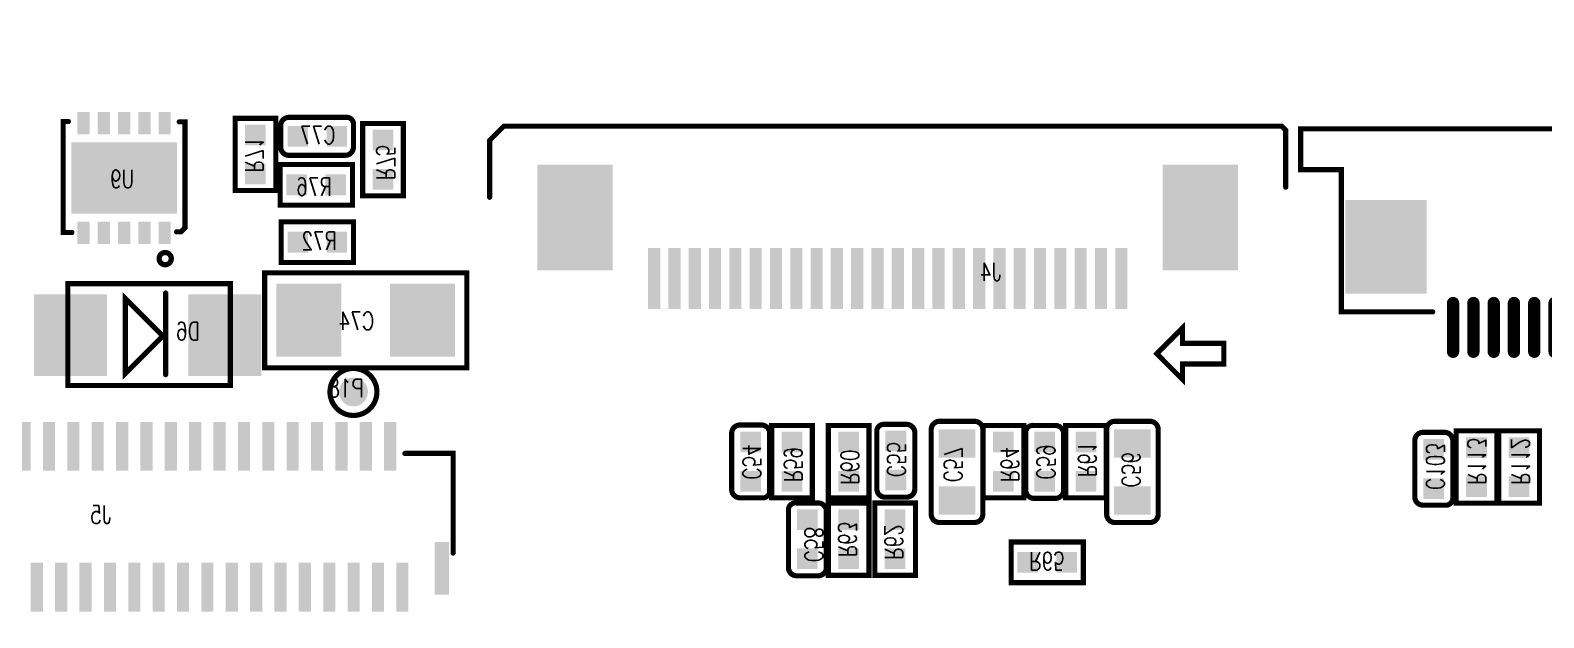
# Model space of a CAD drawing. Extents: x -2201 to 2204, y -2226 to 2180.
# Drawn here: x -633 to 834, y 219 to 788 of the extents above; entities that cross this region are included whole.
import ezdxf

# ---------------------------------------------------------------- set-up
doc = ezdxf.new("R2010")
doc.units = 0
for name, color, linetype in [('DRIL_NPLTE_THRU_01', 3, 'CONTINUOUS'), ('DRIL_NPLTE_THRU_02', 4, 'CONTINUOUS'), ('DRIL_NPLTE_THRU_03', 6, 'CONTINUOUS'), ('DRIL_NPLTE_THRU_04', 1, 'CONTINUOUS'), ('DRIL_PLTE_THRU_01', 3, 'CONTINUOUS'), ('DRIL_PLTE_THRU_02', 4, 'CONTINUOUS'), ('DRIL_PLTE_THRU_03', 6, 'CONTINUOUS'), ('DRIL_PLTE_THRU_04', 1, 'CONTINUOUS'), ('PADS_BOT', 16, 'CONTINUOUS'), ('PADS_INNER', 96, 'CONTINUOUS'), ('PADS_TOP', 96, 'CONTINUOUS'), ('PART_BOT_2DLINE_00', 2, 'CONTINUOUS'), ('PART_BOT_2DLINE_01', 96, 'CONTINUOUS'), ('PART_BOT_2DLINE_126', 255, 'CONTINUOUS'), ('PART_NAME_04', 2, 'CONTINUOUS'), ('PART_NAME_129', 146, 'CONTINUOUS')]:
    doc.layers.add(name, color=color, linetype=linetype)
doc.styles.add('W3', font='simplex', dxfattribs={"width": 0.75})
doc.styles.add('W5', font='simplex', dxfattribs={"width": 0.75})

# ---------------------------------------------------------------- blocks, each defined once
blk = doc.blocks.new('SMOOTH_5')
at = {"const_width": 2.5}
blk.add_lwpolyline([(-1.25, 0, 1), (1.25, 0, 1)], format="xyb", close=True, dxfattribs=at)
blk = doc.blocks.new('PART_BODY_BOT_22')
at = {"layer": 'PART_BOT_2DLINE_126', "const_width": 5}
for points in [[(-14.1, 18.4), (-27.5, 18.4, 0.414214), (-35.5, 10.4), (-35.5, -10.4, 0.414214), (-27.5, -18.4), (-14.1, -18.4)], [(-15.7, -18.4), (29.4, -18.4, 0.414214), (35, -10.4), (35, 10.4, 0.414214), (27, 18.4), (-18.7, 18.4)]]:
    blk.add_lwpolyline(points, format="xyb", dxfattribs=at)
at = {"layer": 'PART_BOT_2DLINE_126'}
for p in [(-27.5, 18.4), (-14.1, 18.4), (35, 10.4), (35, -10.4), (-15.7, -18.4), (29.4, -18.4)]:
    blk.add_blockref('SMOOTH_5', p, dxfattribs=at)
blk = doc.blocks.new('DRIL_HOLE_0')
blk.add_lwpolyline([(0, 0, 1), (0, 0, 1)], format="xyb", close=True)
blk = doc.blocks.new('PAD_8')
blk.add_lwpolyline([(0, 0, 1), (0, 0, 1)], format="xyb", close=True)
blk = doc.blocks.new('PAD_11')
at = {"const_width": 20.1}
blk.add_lwpolyline([(-10, 0), (10, 0)], dxfattribs=at)
blk = doc.blocks.new('STK_BOT_6')
at = {"layer": 'DRIL_PLTE_THRU_01'}
blk.add_blockref('DRIL_HOLE_0', (0, 0), dxfattribs=at)
at = {"layer": 'DRIL_PLTE_THRU_02'}
blk.add_blockref('DRIL_HOLE_0', (0, 0), dxfattribs=at)
at = {"layer": 'DRIL_PLTE_THRU_03'}
blk.add_blockref('DRIL_HOLE_0', (0, 0), dxfattribs=at)
at = {"layer": 'DRIL_PLTE_THRU_04'}
blk.add_blockref('DRIL_HOLE_0', (0, 0), dxfattribs=at)
at = {"layer": 'PADS_BOT'}
blk.add_blockref('PAD_11', (0, 0), dxfattribs=at)
at = {"layer": 'PADS_INNER'}
blk.add_blockref('PAD_8', (0, 0), dxfattribs=at)
at = {"layer": 'PADS_TOP'}
blk.add_blockref('PAD_8', (0, 0), dxfattribs=at)
blk = doc.blocks.new('SYM_BOT_6')
for name, p in [('PART_BODY_BOT_22', (0, 0)), ('STK_BOT_6', (-18.9, 0)), ('STK_BOT_6', (18.9, 0))]:
    blk.add_blockref(name, p)
blk = doc.blocks.new('PART_BOT_8')
blk.add_blockref('SYM_BOT_6', (0, 0))
at = {"layer": 'PART_NAME_04', "style": 'W3', "width": 0.75}
blk.add_text('C103', height=17.5, rotation=180, dxfattribs=at).set_placement((20.4, 7.1))
blk = doc.blocks.new('PART_BOT_68')
blk.add_blockref('SYM_BOT_6', (0, 0))
at = {"layer": 'PART_NAME_04', "style": 'W3', "width": 0.75}
blk.add_text('C54', height=17.5, rotation=180, dxfattribs=at).set_placement((17.5, 7.5))
blk = doc.blocks.new('PART_BOT_69')
blk.add_blockref('SYM_BOT_6', (0, 0))
at = {"layer": 'PART_NAME_04', "style": 'W3', "width": 0.75}
blk.add_text('C55', height=17.5, dxfattribs=at).set_placement((-16.1, -8.2))
blk = doc.blocks.new('PART_BODY_BOT_27')
at = {"layer": 'PART_BOT_2DLINE_126', "const_width": 5}
for points in [[(25, -19), (25, 41.1, 0.414214), (17, 49.1), (-17, 49.1, 0.414214), (-25, 41.1), (-25, -17.9)], [(-25, -17.5), (-25, -40.9, 0.414214), (-17, -48.9), (17, -48.9, 0.414214), (25, -40.9), (25, -17.5)]]:
    blk.add_lwpolyline(points, format="xyb", dxfattribs=at)
at = {"layer": 'PART_BOT_2DLINE_126'}
for p in [(25, 41.1), (-25, -17.5), (25, -19), (-25, -40.9)]:
    blk.add_blockref('SMOOTH_5', p, dxfattribs=at)
blk = doc.blocks.new('PAD_12')
at = {"const_width": 27.6}
blk.add_lwpolyline([(-17.7, 0), (17.7, 0)], dxfattribs=at)
blk = doc.blocks.new('STK_BOT_13')
at = {"layer": 'DRIL_PLTE_THRU_01'}
blk.add_blockref('DRIL_HOLE_0', (0, 0), dxfattribs=at)
at = {"layer": 'DRIL_PLTE_THRU_02'}
blk.add_blockref('DRIL_HOLE_0', (0, 0), dxfattribs=at)
at = {"layer": 'DRIL_PLTE_THRU_03'}
blk.add_blockref('DRIL_HOLE_0', (0, 0), dxfattribs=at)
at = {"layer": 'DRIL_PLTE_THRU_04'}
blk.add_blockref('DRIL_HOLE_0', (0, 0), dxfattribs=at)
at = {"layer": 'PADS_BOT'}
blk.add_blockref('PAD_12', (0, 0), dxfattribs=at)
at = {"layer": 'PADS_INNER'}
blk.add_blockref('PAD_8', (0, 0), dxfattribs=at)
at = {"layer": 'PADS_TOP'}
blk.add_blockref('PAD_8', (0, 0), dxfattribs=at)
blk = doc.blocks.new('SYM_BOT_11')
for name, p in [('PART_BODY_BOT_27', (0, 0)), ('STK_BOT_13', (0, 27.6)), ('STK_BOT_13', (0, -27.6))]:
    blk.add_blockref(name, p)
blk = doc.blocks.new('PART_BOT_70')
blk.add_blockref('SYM_BOT_11', (0, 0))
at = {"layer": 'PART_NAME_04', "style": 'W3', "width": 0.75}
blk.add_text('C56', height=17.5, rotation=90, dxfattribs=at).set_placement((10, -15))
blk = doc.blocks.new('PART_BOT_71')
blk.add_blockref('SYM_BOT_11', (0, 0))
at = {"layer": 'PART_NAME_04', "style": 'W3', "width": 0.75}
blk.add_text('C57', height=17.5, rotation=90, dxfattribs=at).set_placement((12.5, -10))
blk = doc.blocks.new('PART_BOT_72')
blk.add_blockref('SYM_BOT_6', (0, 0))
at = {"layer": 'PART_NAME_04', "style": 'W3', "width": 0.75}
blk.add_text('C58', height=17.5, dxfattribs=at).set_placement((-22.5, -2.5))
blk = doc.blocks.new('PART_BOT_73')
blk.add_blockref('SYM_BOT_6', (0, 0))
at = {"layer": 'PART_NAME_04', "style": 'W3', "width": 0.75}
blk.add_text('C59', height=17.5, dxfattribs=at).set_placement((-17.5, -7.5))
blk = doc.blocks.new('PART_BODY_BOT_28')
at = {"layer": 'PART_BOT_2DLINE_126', "const_width": 5}
for points in [[(-24, -46), (-98, -46), (-98, 46), (-24, 46)], [(-24.3, 46), (98, 46), (98, -46), (-26.1, -46)]]:
    blk.add_lwpolyline(points, dxfattribs=at)
at = {"layer": 'PART_BOT_2DLINE_126'}
for p in [(-98, 46), (-24.3, 46), (-24, 46), (98, 46), (-98, -46), (-26.1, -46), (-24, -46), (98, -46)]:
    blk.add_blockref('SMOOTH_5', p, dxfattribs=at)
blk = doc.blocks.new('PAD_13')
at = {"const_width": 63}
blk.add_lwpolyline([(-35.4, 0), (35.4, 0)], dxfattribs=at)
blk = doc.blocks.new('STK_BOT_14')
at = {"layer": 'DRIL_PLTE_THRU_01'}
blk.add_blockref('DRIL_HOLE_0', (0, 0), dxfattribs=at)
at = {"layer": 'DRIL_PLTE_THRU_02'}
blk.add_blockref('DRIL_HOLE_0', (0, 0), dxfattribs=at)
at = {"layer": 'DRIL_PLTE_THRU_03'}
blk.add_blockref('DRIL_HOLE_0', (0, 0), dxfattribs=at)
at = {"layer": 'DRIL_PLTE_THRU_04'}
blk.add_blockref('DRIL_HOLE_0', (0, 0), dxfattribs=at)
at = {"layer": 'PADS_BOT', "rotation": 90}
blk.add_blockref('PAD_13', (0, 0), dxfattribs=at)
at = {"layer": 'PADS_INNER'}
blk.add_blockref('PAD_8', (0, 0), dxfattribs=at)
at = {"layer": 'PADS_TOP'}
blk.add_blockref('PAD_8', (0, 0), dxfattribs=at)
blk = doc.blocks.new('SYM_BOT_12')
for name, p in [('STK_BOT_14', (-55.1, 0)), ('STK_BOT_14', (55.1, 0)), ('PART_BODY_BOT_28', (0, 0))]:
    blk.add_blockref(name, p)
blk = doc.blocks.new('PART_BOT_90')
blk.add_blockref('SYM_BOT_12', (0, 0))
at = {"layer": 'PART_NAME_04', "style": 'W3', "width": 0.75}
blk.add_text('C74', height=17.5, rotation=180, dxfattribs=at).set_placement((8.1, 9.4))
blk = doc.blocks.new('PART_BOT_92')
blk.add_blockref('SYM_BOT_6', (0, 0))
at = {"layer": 'PART_NAME_04', "style": 'W3', "width": 0.75}
blk.add_text('C77', height=17.5, rotation=180, dxfattribs=at).set_placement((17.5, 7.5))
blk = doc.blocks.new('PART_BODY_BOT_34')
at = {"layer": 'PART_BOT_2DLINE_01', "const_width": 5}
blk.add_lwpolyline([(-13.2, -48.7), (144.3, -48.7), (144.3, 49.8), (-13.2, 49.8)], close=True, dxfattribs=at)
for points in [[(49.5, 40.8), (49.5, -38.3)], [(88.6, 30.9), (88.6, -37.1), (52.3, -0.8), (88.6, 35.5), (88.6, 30.9)]]:
    blk.add_lwpolyline(points, dxfattribs=at)
at = {"layer": 'PART_BOT_2DLINE_01'}
for p in [(-13.2, 49.8), (144.3, 49.8), (49.5, 40.8), (88.6, 35.5), (88.6, 30.9), (88.6, 30.9), (52.3, -0.8), (49.5, -38.3), (88.6, -37.1), (-13.2, -48.7), (144.3, -48.7)]:
    blk.add_blockref('SMOOTH_5', p, dxfattribs=at)
blk = doc.blocks.new('PAD_17')
at = {"const_width": 70.9}
blk.add_lwpolyline([(-39.4, 0), (39.4, 0)], dxfattribs=at)
blk = doc.blocks.new('STK_BOT_22')
at = {"layer": 'DRIL_PLTE_THRU_01'}
blk.add_blockref('DRIL_HOLE_0', (0, 0), dxfattribs=at)
at = {"layer": 'DRIL_PLTE_THRU_02'}
blk.add_blockref('DRIL_HOLE_0', (0, 0), dxfattribs=at)
at = {"layer": 'DRIL_PLTE_THRU_03'}
blk.add_blockref('DRIL_HOLE_0', (0, 0), dxfattribs=at)
at = {"layer": 'DRIL_PLTE_THRU_04'}
blk.add_blockref('DRIL_HOLE_0', (0, 0), dxfattribs=at)
at = {"layer": 'PADS_BOT', "rotation": 90}
blk.add_blockref('PAD_17', (0, 0), dxfattribs=at)
at = {"layer": 'PADS_INNER'}
blk.add_blockref('PAD_8', (0, 0), dxfattribs=at)
at = {"layer": 'PADS_TOP'}
blk.add_blockref('PAD_8', (0, 0), dxfattribs=at)
blk = doc.blocks.new('SYM_BOT_18')
for name, p in [('STK_BOT_22', (-7.9, 0)), ('STK_BOT_22', (141.7, 0)), ('PART_BODY_BOT_34', (0, 0))]:
    blk.add_blockref(name, p)
blk = doc.blocks.new('PART_BOT_140')
blk.add_blockref('SYM_BOT_18', (0, 0))
at = {"layer": 'PART_NAME_04', "style": 'W3', "width": 0.75}
blk.add_text('D6', height=17.5, dxfattribs=at).set_placement((16.3, -4.9))
blk = doc.blocks.new('PART_BODY_BOT_46')
at = {"layer": 'PART_BOT_2DLINE_01', "const_width": 5}
blk.add_lwpolyline([(385.8, -34.4), (385.8, -89.6), (381.9, -93.5), (-372, -93.5), (-385.8, -79.7), (-385.8, -24.6)], dxfattribs=at)
at = {"layer": 'PART_BOT_2DLINE_126', "const_width": 5}
blk.add_lwpolyline([(285.8, 136.9), (285.8, 151.9), (260.8, 126.9), (285.8, 101.9), (285.8, 116.9), (325.8, 116.9), (325.8, 136.9)], close=True, dxfattribs=at)
at = {"layer": 'PART_BOT_2DLINE_01'}
for p in [(-385.8, -24.6), (385.8, -34.4), (-385.8, -79.7), (385.8, -89.6), (-372, -93.5), (381.9, -93.5)]:
    blk.add_blockref('SMOOTH_5', p, dxfattribs=at)
at = {"layer": 'PART_BOT_2DLINE_126'}
for p in [(285.8, 151.9), (285.8, 136.9), (325.8, 136.9), (260.8, 126.9), (285.8, 116.9), (325.8, 116.9), (285.8, 101.9)]:
    blk.add_blockref('SMOOTH_5', p, dxfattribs=at)
blk = doc.blocks.new('PAD_36')
at = {"const_width": 11.8}
blk.add_lwpolyline([(-29.5, 0), (29.5, 0)], dxfattribs=at)
blk = doc.blocks.new('STK_BOT_53')
at = {"layer": 'DRIL_PLTE_THRU_01'}
blk.add_blockref('DRIL_HOLE_0', (0, 0), dxfattribs=at)
at = {"layer": 'DRIL_PLTE_THRU_02'}
blk.add_blockref('DRIL_HOLE_0', (0, 0), dxfattribs=at)
at = {"layer": 'DRIL_PLTE_THRU_03'}
blk.add_blockref('DRIL_HOLE_0', (0, 0), dxfattribs=at)
at = {"layer": 'DRIL_PLTE_THRU_04'}
blk.add_blockref('DRIL_HOLE_0', (0, 0), dxfattribs=at)
at = {"layer": 'PADS_BOT', "rotation": 90}
blk.add_blockref('PAD_36', (0, 0), dxfattribs=at)
at = {"layer": 'PADS_INNER'}
blk.add_blockref('PAD_8', (0, 0), dxfattribs=at)
at = {"layer": 'PADS_TOP'}
blk.add_blockref('PAD_8', (0, 0), dxfattribs=at)
blk = doc.blocks.new('PAD_37')
at = {"const_width": 73.2}
blk.add_lwpolyline([(-51.2, 0), (51.2, 0)], dxfattribs=at)
blk = doc.blocks.new('STK_BOT_54')
at = {"layer": 'DRIL_PLTE_THRU_01'}
blk.add_blockref('DRIL_HOLE_0', (0, 0), dxfattribs=at)
at = {"layer": 'DRIL_PLTE_THRU_02'}
blk.add_blockref('DRIL_HOLE_0', (0, 0), dxfattribs=at)
at = {"layer": 'DRIL_PLTE_THRU_03'}
blk.add_blockref('DRIL_HOLE_0', (0, 0), dxfattribs=at)
at = {"layer": 'DRIL_PLTE_THRU_04'}
blk.add_blockref('DRIL_HOLE_0', (0, 0), dxfattribs=at)
at = {"layer": 'PADS_BOT', "rotation": 90}
blk.add_blockref('PAD_37', (0, 0), dxfattribs=at)
at = {"layer": 'PADS_INNER'}
blk.add_blockref('PAD_8', (0, 0), dxfattribs=at)
at = {"layer": 'PADS_TOP'}
blk.add_blockref('PAD_8', (0, 0), dxfattribs=at)
blk = doc.blocks.new('SYM_BOT_30')
for name, p in [('PART_BODY_BOT_46', (0, 0)), ('STK_BOT_53', (-226.4, 54.1)), ('STK_BOT_53', (-206.7, 54.1)), ('STK_BOT_53', (-187, 54.1)), ('STK_BOT_53', (-167.3, 54.1)), ('STK_BOT_53', (-147.6, 54.1)), ('STK_BOT_53', (-128, 54.1)), ('STK_BOT_53', (-108.3, 54.1)), ('STK_BOT_53', (-88.6, 54.1)), ('STK_BOT_53', (-68.9, 54.1)), ('STK_BOT_53', (-49.2, 54.1)), ('STK_BOT_53', (-29.5, 54.1)), ('STK_BOT_53', (-9.8, 54.1)), ('STK_BOT_53', (9.8, 54.1)), ('STK_BOT_53', (29.5, 54.1)), ('STK_BOT_53', (49.2, 54.1)), ('STK_BOT_53', (68.9, 54.1)), ('STK_BOT_53', (88.6, 54.1)), ('STK_BOT_53', (108.3, 54.1)), ('STK_BOT_53', (128, 54.1)), ('STK_BOT_53', (147.6, 54.1)), ('STK_BOT_53', (167.3, 54.1)), ('STK_BOT_53', (187, 54.1)), ('STK_BOT_53', (206.7, 54.1)), ('STK_BOT_53', (226.4, 54.1)), ('STK_BOT_54', (-303.1, -4.9)), ('STK_BOT_54', (303.1, -4.9))]:
    blk.add_blockref(name, p)
blk = doc.blocks.new('PART_BOT_186')
blk.add_blockref('SYM_BOT_30', (0, 0))
at = {"layer": 'PART_NAME_04', "style": 'W3', "width": 0.75}
blk.add_text('J4', height=17.5, rotation=180, dxfattribs=at).set_placement((109.7, 56.4))
blk = doc.blocks.new('PART_BODY_BOT_47')
at = {"layer": 'PART_BOT_2DLINE_00', "const_width": 5}
for points in [[(-61, -95.5), (-61, 1), (-14.3, 1)], [(564.6, 6.9), (569.3, 6.9)], [(564.6, 4.9), (569.3, 4.9)], [(564.6, 3), (569.3, 3)], [(575.6, 1), (628, 1)], [(628, 1), (628, -95.5)], [(628, -95.5), (614.6, -95.5)], [(614.6, -95.9), (620.5, -95.9)], [(614.6, -99.8), (620.5, -99.8)]]:
    blk.add_lwpolyline(points, dxfattribs=at)
at = {"layer": 'PART_BOT_2DLINE_00'}
for p in [(-61, 1), (-14.3, 1), (564.6, 6.9), (564.6, 4.9), (564.6, 3), (569.3, 6.9), (569.3, 4.9), (569.3, 3), (575.6, 1), (628, 1), (628, 1), (-61, -95.5), (614.6, -95.5), (614.6, -95.9), (614.6, -99.8), (620.5, -95.9), (620.5, -99.8), (628, -95.5), (628, -95.5)]:
    blk.add_blockref('SMOOTH_5', p, dxfattribs=at)
blk = doc.blocks.new('PAD_38')
at = {"const_width": 11.8}
blk.add_lwpolyline([(-23.6, 0), (23.6, 0)], dxfattribs=at)
blk = doc.blocks.new('STK_BOT_55')
at = {"layer": 'DRIL_PLTE_THRU_01'}
blk.add_blockref('DRIL_HOLE_0', (0, 0), dxfattribs=at)
at = {"layer": 'DRIL_PLTE_THRU_02'}
blk.add_blockref('DRIL_HOLE_0', (0, 0), dxfattribs=at)
at = {"layer": 'DRIL_PLTE_THRU_03'}
blk.add_blockref('DRIL_HOLE_0', (0, 0), dxfattribs=at)
at = {"layer": 'DRIL_PLTE_THRU_04'}
blk.add_blockref('DRIL_HOLE_0', (0, 0), dxfattribs=at)
at = {"layer": 'PADS_BOT', "rotation": 90}
blk.add_blockref('PAD_38', (0, 0), dxfattribs=at)
at = {"layer": 'PADS_INNER'}
blk.add_blockref('PAD_8', (0, 0), dxfattribs=at)
at = {"layer": 'PADS_TOP'}
blk.add_blockref('PAD_8', (0, 0), dxfattribs=at)
blk = doc.blocks.new('PAD_39')
at = {"const_width": 13.8}
blk.add_lwpolyline([(-25.6, 0), (25.6, 0)], dxfattribs=at)
blk = doc.blocks.new('STK_BOT_56')
at = {"layer": 'DRIL_PLTE_THRU_01'}
blk.add_blockref('DRIL_HOLE_0', (0, 0), dxfattribs=at)
at = {"layer": 'DRIL_PLTE_THRU_02'}
blk.add_blockref('DRIL_HOLE_0', (0, 0), dxfattribs=at)
at = {"layer": 'DRIL_PLTE_THRU_03'}
blk.add_blockref('DRIL_HOLE_0', (0, 0), dxfattribs=at)
at = {"layer": 'DRIL_PLTE_THRU_04'}
blk.add_blockref('DRIL_HOLE_0', (0, 0), dxfattribs=at)
at = {"layer": 'PADS_BOT', "rotation": 90}
blk.add_blockref('PAD_39', (0, 0), dxfattribs=at)
at = {"layer": 'PADS_INNER'}
blk.add_blockref('PAD_8', (0, 0), dxfattribs=at)
at = {"layer": 'PADS_TOP'}
blk.add_blockref('PAD_8', (0, 0), dxfattribs=at)
blk = doc.blocks.new('SYM_BOT_31')
for name, p in [('STK_BOT_55', (0, 7.9)), ('STK_BOT_55', (23.6, 7.9)), ('STK_BOT_55', (47.2, 7.9)), ('STK_BOT_55', (70.9, 7.9)), ('STK_BOT_55', (94.5, 7.9)), ('STK_BOT_55', (118.1, 7.9)), ('STK_BOT_55', (141.7, 7.9)), ('STK_BOT_55', (165.4, 7.9)), ('STK_BOT_55', (189, 7.9)), ('STK_BOT_55', (212.6, 7.9)), ('STK_BOT_55', (236.2, 7.9)), ('STK_BOT_55', (259.8, 7.9)), ('STK_BOT_55', (283.5, 7.9)), ('STK_BOT_55', (307.1, 7.9)), ('STK_BOT_55', (330.7, 7.9)), ('STK_BOT_55', (354.3, 7.9)), ('STK_BOT_55', (378, 7.9)), ('STK_BOT_55', (401.6, 7.9)), ('STK_BOT_55', (425.2, 7.9)), ('STK_BOT_55', (448.8, 7.9)), ('STK_BOT_55', (472.4, 7.9)), ('STK_BOT_55', (496.1, 7.9)), ('STK_BOT_55', (519.7, 7.9)), ('STK_BOT_55', (543.3, 7.9)), ('STK_BOT_55', (566.9, 7.9)), ('PART_BODY_BOT_47', (0, 0)), ('STK_BOT_56', (-50.1, -110.3)), ('STK_BOT_56', (617.2, -110.2)), ('STK_BOT_55', (-11.8, -128.5)), ('STK_BOT_55', (11.8, -128.5)), ('STK_BOT_55', (35.4, -128.5)), ('STK_BOT_55', (59, -128.5)), ('STK_BOT_55', (82.7, -128.5)), ('STK_BOT_55', (106.3, -128.5)), ('STK_BOT_55', (129.9, -128.5)), ('STK_BOT_55', (153.5, -128.5)), ('STK_BOT_55', (177.2, -128.5)), ('STK_BOT_55', (200.8, -128.5)), ('STK_BOT_55', (224.4, -128.5)), ('STK_BOT_55', (248, -128.5)), ('STK_BOT_55', (271.6, -128.5)), ('STK_BOT_55', (295.3, -128.5)), ('STK_BOT_55', (318.9, -128.5)), ('STK_BOT_55', (342.5, -128.5)), ('STK_BOT_55', (366.1, -128.5)), ('STK_BOT_55', (389.8, -128.5)), ('STK_BOT_55', (413.4, -128.5)), ('STK_BOT_55', (437, -128.5)), ('STK_BOT_55', (460.6, -128.5)), ('STK_BOT_55', (484.2, -128.5)), ('STK_BOT_55', (507.9, -128.5)), ('STK_BOT_55', (531.5, -128.5)), ('STK_BOT_55', (555.1, -128.5)), ('STK_BOT_55', (578.7, -128.5))]:
    blk.add_blockref(name, p)
blk = doc.blocks.new('PART_BOT_187')
blk.add_blockref('SYM_BOT_31', (0, 0))
at = {"layer": 'PART_NAME_04', "style": 'W3', "width": 0.75}
blk.add_text('J5', height=17.5, dxfattribs=at).set_placement((270.55, -66.97))
blk = doc.blocks.new('PART_BODY_BOT_55')
at = {"layer": 'PART_BOT_2DLINE_01', "const_width": 5}
blk.add_lwpolyline([(-22.76, 0, 1), (22.76, 0, 1)], format="xyb", close=True, dxfattribs=at)
blk = doc.blocks.new('PAD_49')
at = {"const_width": 14}
blk.add_lwpolyline([(0, -7, 1), (0, 7, 1)], format="xyb", close=True, dxfattribs=at)
blk = doc.blocks.new('STK_BOT_76')
at = {"layer": 'DRIL_NPLTE_THRU_01'}
blk.add_blockref('DRIL_HOLE_0', (0, 0), dxfattribs=at)
at = {"layer": 'DRIL_NPLTE_THRU_02'}
blk.add_blockref('DRIL_HOLE_0', (0, 0), dxfattribs=at)
at = {"layer": 'DRIL_NPLTE_THRU_03'}
blk.add_blockref('DRIL_HOLE_0', (0, 0), dxfattribs=at)
at = {"layer": 'DRIL_NPLTE_THRU_04'}
blk.add_blockref('DRIL_HOLE_0', (0, 0), dxfattribs=at)
at = {"layer": 'PADS_BOT'}
blk.add_blockref('PAD_49', (0, 0), dxfattribs=at)
at = {"layer": 'PADS_INNER'}
blk.add_blockref('PAD_8', (0, 0), dxfattribs=at)
at = {"layer": 'PADS_TOP'}
blk.add_blockref('PAD_8', (0, 0), dxfattribs=at)
blk = doc.blocks.new('SYM_BOT_39')
for name in ['PART_BODY_BOT_55', 'STK_BOT_76']:
    blk.add_blockref(name, (0, 0))
blk = doc.blocks.new('PART_BOT_210')
blk.add_blockref('SYM_BOT_39', (0, 0))
at = {"layer": 'PART_NAME_04', "style": 'W3', "width": 0.75}
blk.add_text('P18', height=17.5, rotation=270, dxfattribs=at).set_placement((-5, 10))
blk = doc.blocks.new('PART_BODY_BOT_57')
at = {"layer": 'PART_BOT_2DLINE_126', "const_width": 5}
for points in [[(-14.1, 19.7), (-35, 19.7), (-35, -19.7), (18.2, -19.7)], [(14.1, -19.7), (35, -19.7), (35, 19.7), (-17.4, 19.7)]]:
    blk.add_lwpolyline(points, dxfattribs=at)
at = {"layer": 'PART_BOT_2DLINE_126'}
for p in [(-35, 19.7), (-17.4, 19.7), (-14.1, 19.7), (35, 19.7), (-35, -19.7), (14.1, -19.7), (18.2, -19.7), (35, -19.7)]:
    blk.add_blockref('SMOOTH_5', p, dxfattribs=at)
blk = doc.blocks.new('SYM_BOT_41')
for name, p in [('PART_BODY_BOT_57', (0, 0)), ('STK_BOT_6', (-18.9, 0)), ('STK_BOT_6', (18.9, 0))]:
    blk.add_blockref(name, p)
blk = doc.blocks.new('PART_BOT_249')
blk.add_blockref('SYM_BOT_41', (0, 0))
at = {"layer": 'PART_NAME_04', "style": 'W3', "width": 0.75}
blk.add_text('R112', height=17.5, rotation=180, dxfattribs=at).set_placement((17.3, 7.3))
blk = doc.blocks.new('PART_BOT_250')
blk.add_blockref('SYM_BOT_41', (0, 0))
at = {"layer": 'PART_NAME_04', "style": 'W3', "width": 0.75}
blk.add_text('R113', height=17.5, rotation=180, dxfattribs=at).set_placement((17.3, 8.5))
blk = doc.blocks.new('PART_BOT_347')
blk.add_blockref('SYM_BOT_41', (0, 0))
at = {"layer": 'PART_NAME_04', "style": 'W3', "width": 0.75}
blk.add_text('R59', height=17.5, rotation=180, dxfattribs=at).set_placement((20, 7.5))
blk = doc.blocks.new('PART_BOT_349')
blk.add_blockref('SYM_BOT_41', (0, 0))
at = {"layer": 'PART_NAME_04', "style": 'W3', "width": 0.75}
blk.add_text('R60', height=17.5, rotation=180, dxfattribs=at).set_placement((22.5, 7.5))
blk = doc.blocks.new('PART_BOT_350')
blk.add_blockref('SYM_BOT_41', (0, 0))
at = {"layer": 'PART_NAME_04', "style": 'W3', "width": 0.75}
blk.add_text('R61', height=17.5, rotation=180, dxfattribs=at).set_placement((15, 7.5))
blk = doc.blocks.new('PART_BOT_351')
blk.add_blockref('SYM_BOT_41', (0, 0))
at = {"layer": 'PART_NAME_04', "style": 'W3', "width": 0.75}
blk.add_text('R62', height=17.5, rotation=180, dxfattribs=at).set_placement((20, 10))
blk = doc.blocks.new('PART_BOT_352')
blk.add_blockref('SYM_BOT_41', (0, 0))
at = {"layer": 'PART_NAME_04', "style": 'W3', "width": 0.75}
blk.add_text('R63', height=17.5, rotation=180, dxfattribs=at).set_placement((17.5, 10))
blk = doc.blocks.new('PART_BOT_353')
blk.add_blockref('SYM_BOT_41', (0, 0))
at = {"layer": 'PART_NAME_04', "style": 'W3', "width": 0.75}
blk.add_text('R64', height=17.5, dxfattribs=at).set_placement((-20, -2.5))
blk = doc.blocks.new('PART_BOT_354')
blk.add_blockref('SYM_BOT_41', (0, 0))
at = {"layer": 'PART_NAME_04', "style": 'W3', "width": 0.75}
blk.add_text('R65', height=17.5, dxfattribs=at).set_placement((-17.5, -10))
blk = doc.blocks.new('PART_BOT_361')
blk.add_blockref('SYM_BOT_41', (0, 0))
at = {"layer": 'PART_NAME_04', "style": 'W3', "width": 0.75}
blk.add_text('R71', height=17.5, dxfattribs=at).set_placement((-17.5, -10))
blk = doc.blocks.new('PART_BOT_362')
blk.add_blockref('SYM_BOT_41', (0, 0))
at = {"layer": 'PART_NAME_04', "style": 'W3', "width": 0.75}
blk.add_text('R72', height=17.5, rotation=180, dxfattribs=at).set_placement((18.9, 7.4))
blk = doc.blocks.new('PART_BOT_365')
blk.add_blockref('SYM_BOT_41', (0, 0))
at = {"layer": 'PART_NAME_04', "style": 'W3', "width": 0.75}
blk.add_text('R75', height=17.5, rotation=180, dxfattribs=at).set_placement((19.9, 6.1))
blk = doc.blocks.new('PART_BOT_366')
blk.add_blockref('SYM_BOT_41', (0, 0))
at = {"layer": 'PART_NAME_04', "style": 'W3', "width": 0.75}
blk.add_text('R76', height=17.5, dxfattribs=at).set_placement((-15, -10.6))
blk = doc.blocks.new('PART_BODY_BOT_68')
at = {"layer": 'PART_BOT_2DLINE_01', "const_width": 11.8}
blk.add_lwpolyline([(37.3, 78.1, 1), (42.4, 78.1, 1)], format="xyb", close=True, dxfattribs=at)
at = {"layer": 'PART_BOT_2DLINE_01', "const_width": 5}
for points in [[(-50.6, 52.8), (-59.1, 52.8), (-59.1, -54.6), (-54, -54.6)], [(50.9, 52.1), (55.1, 52.1), (59.1, 48.1), (59.1, -54.3), (53.5, -54.3)]]:
    blk.add_lwpolyline(points, dxfattribs=at)
at = {"layer": 'PART_BOT_2DLINE_01'}
for p in [(-59.1, 52.8), (-50.6, 52.8), (50.9, 52.1), (55.1, 52.1), (59.1, 48.1), (-59.1, -54.6), (-54, -54.6), (53.5, -54.3), (59.1, -54.3)]:
    blk.add_blockref('SMOOTH_5', p, dxfattribs=at)
blk = doc.blocks.new('PAD_68')
at = {"const_width": 11.8}
blk.add_lwpolyline([(-10.8, 0), (10.8, 0)], dxfattribs=at)
blk = doc.blocks.new('STK_BOT_102')
at = {"layer": 'DRIL_PLTE_THRU_01'}
blk.add_blockref('DRIL_HOLE_0', (0, 0), dxfattribs=at)
at = {"layer": 'DRIL_PLTE_THRU_02'}
blk.add_blockref('DRIL_HOLE_0', (0, 0), dxfattribs=at)
at = {"layer": 'DRIL_PLTE_THRU_03'}
blk.add_blockref('DRIL_HOLE_0', (0, 0), dxfattribs=at)
at = {"layer": 'DRIL_PLTE_THRU_04'}
blk.add_blockref('DRIL_HOLE_0', (0, 0), dxfattribs=at)
at = {"layer": 'PADS_BOT', "rotation": 90}
blk.add_blockref('PAD_68', (0, 0), dxfattribs=at)
at = {"layer": 'PADS_INNER'}
blk.add_blockref('PAD_8', (0, 0), dxfattribs=at)
at = {"layer": 'PADS_TOP'}
blk.add_blockref('PAD_8', (0, 0), dxfattribs=at)
blk = doc.blocks.new('PAD_69')
at = {"const_width": 68.9}
blk.add_lwpolyline([(-51.2, 0), (51.2, 0)], dxfattribs=at)
blk = doc.blocks.new('STK_BOT_103')
at = {"layer": 'DRIL_PLTE_THRU_01'}
blk.add_blockref('DRIL_HOLE_0', (0, 0), dxfattribs=at)
at = {"layer": 'DRIL_PLTE_THRU_02'}
blk.add_blockref('DRIL_HOLE_0', (0, 0), dxfattribs=at)
at = {"layer": 'DRIL_PLTE_THRU_03'}
blk.add_blockref('DRIL_HOLE_0', (0, 0), dxfattribs=at)
at = {"layer": 'DRIL_PLTE_THRU_04'}
blk.add_blockref('DRIL_HOLE_0', (0, 0), dxfattribs=at)
at = {"layer": 'PADS_BOT'}
blk.add_blockref('PAD_69', (0, 0), dxfattribs=at)
at = {"layer": 'PADS_INNER'}
blk.add_blockref('PAD_8', (0, 0), dxfattribs=at)
at = {"layer": 'PADS_TOP'}
blk.add_blockref('PAD_8', (0, 0), dxfattribs=at)
blk = doc.blocks.new('SYM_BOT_52')
for name, p in [('PART_BODY_BOT_68', (0, 0)), ('STK_BOT_102', (-39.4, 53.1)), ('STK_BOT_102', (-19.7, 53.1)), ('STK_BOT_102', (0, 53.1)), ('STK_BOT_102', (19.7, 53.1)), ('STK_BOT_102', (39.4, 53.1)), ('STK_BOT_103', (0, 0)), ('STK_BOT_102', (-39.4, -53.1)), ('STK_BOT_102', (-19.7, -53.1)), ('STK_BOT_102', (0, -53.1)), ('STK_BOT_102', (19.7, -53.1)), ('STK_BOT_102', (39.4, -53.1))]:
    blk.add_blockref(name, p)
blk = doc.blocks.new('PART_BOT_411')
blk.add_blockref('SYM_BOT_52', (0, 0))
at = {"layer": 'PART_NAME_04', "style": 'W3', "width": 0.75}
blk.add_text('U9', height=17.5, rotation=180, dxfattribs=at).set_placement((9.8, 9.7))
blk = doc.blocks.new('PART_BODY_BOT_134')
at = {"layer": 'PART_BOT_2DLINE_126', "const_width": 5}
blk.add_lwpolyline([(68.9, 15), (157.5, 15), (157.5, 152.8), (196.9, 152.8), (196.9, 192.2), (-196.9, 192.2), (-196.9, 152.8), (-157.5, 152.8), (-157.5, 15), (-59.2, 15)], dxfattribs=at)
blk.add_lwpolyline([(-65.1, -12.4, 1), (-96.8, -12.4, 1)], format="xyb", close=True, dxfattribs=at)
at = {"layer": 'PART_BOT_2DLINE_126'}
for p in [(-196.9, 192.2), (196.9, 192.2), (-196.9, 152.8), (-157.5, 152.8), (157.5, 152.8), (196.9, 152.8), (-157.5, 15), (-59.2, 15), (68.9, 15), (157.5, 15)]:
    blk.add_blockref('SMOOTH_5', p, dxfattribs=at)
blk = doc.blocks.new('PAD_96')
at = {"const_width": 5.9}
blk.add_lwpolyline([(-23.6, -3), (23.6, -3, 1), (23.6, 3), (-23.6, 3, 1)], format="xyb", close=True, dxfattribs=at)
blk = doc.blocks.new('STK_BOT_66')
at = {"layer": 'DRIL_PLTE_THRU_01'}
blk.add_blockref('DRIL_HOLE_0', (0, 0), dxfattribs=at)
at = {"layer": 'DRIL_PLTE_THRU_02'}
blk.add_blockref('DRIL_HOLE_0', (0, 0), dxfattribs=at)
at = {"layer": 'DRIL_PLTE_THRU_03'}
blk.add_blockref('DRIL_HOLE_0', (0, 0), dxfattribs=at)
at = {"layer": 'DRIL_PLTE_THRU_04'}
blk.add_blockref('DRIL_HOLE_0', (0, 0), dxfattribs=at)
at = {"layer": 'PADS_BOT', "rotation": 90}
blk.add_blockref('PAD_96', (0, 0), dxfattribs=at)
at = {"layer": 'PADS_INNER'}
blk.add_blockref('PAD_8', (0, 0), dxfattribs=at)
at = {"layer": 'PADS_TOP'}
blk.add_blockref('PAD_8', (0, 0), dxfattribs=at)
blk = doc.blocks.new('PAD_97')
at = {"const_width": 78.7}
blk.add_lwpolyline([(-45.3, 0), (45.3, 0)], dxfattribs=at)
blk = doc.blocks.new('STK_BOT_67')
at = {"layer": 'DRIL_PLTE_THRU_01'}
blk.add_blockref('DRIL_HOLE_0', (0, 0), dxfattribs=at)
at = {"layer": 'DRIL_PLTE_THRU_02'}
blk.add_blockref('DRIL_HOLE_0', (0, 0), dxfattribs=at)
at = {"layer": 'DRIL_PLTE_THRU_03'}
blk.add_blockref('DRIL_HOLE_0', (0, 0), dxfattribs=at)
at = {"layer": 'DRIL_PLTE_THRU_04'}
blk.add_blockref('DRIL_HOLE_0', (0, 0), dxfattribs=at)
at = {"layer": 'PADS_BOT', "rotation": 90}
blk.add_blockref('PAD_97', (0, 0), dxfattribs=at)
at = {"layer": 'PADS_INNER'}
blk.add_blockref('PAD_8', (0, 0), dxfattribs=at)
at = {"layer": 'PADS_TOP'}
blk.add_blockref('PAD_8', (0, 0), dxfattribs=at)
blk = doc.blocks.new('SYM_BOT_66')
for name, p in [('PART_BODY_BOT_134', (0, 0)), ('STK_BOT_67', (-114.2, 78)), ('STK_BOT_67', (114.2, 78)), ('STK_BOT_66', (-49.2, 0)), ('STK_BOT_66', (-29.5, 0)), ('STK_BOT_66', (-9.8, 0)), ('STK_BOT_66', (9.8, 0)), ('STK_BOT_66', (29.5, 0)), ('STK_BOT_66', (49.2, 0))]:
    blk.add_blockref(name, p)
blk = doc.blocks.new('PART_BOT_435')
blk.add_blockref('SYM_BOT_66', (0, 0))
at = {"layer": 'PART_NAME_129', "style": 'W5', "width": 0.75}
blk.add_text('J9', height=35, dxfattribs=at).set_placement((-199.4, 252.7))

msp = doc.modelspace()

# ---------------------------------------------------------------- block references
at = {"xscale": -1}
for name, p in [('PART_BOT_435', (795, 500)), ('PART_BOT_366', (-356, 638)), ('PART_BOT_140', (-452.5, 492.5)), ('PART_BOT_187', (-284.4, 377)), ('PART_BOT_71', (265, 360)), ('PART_BOT_70', (435, 360))]:
    msp.add_blockref(name, p, dxfattribs=at)
for name, p, rotation in [('PART_BOT_411', (-542.3, 644.7), -180), ('PART_BOT_361', (-415, 667.5), -90), ('PART_BOT_92', (-355, 685), -180), ('PART_BOT_365', (-291.4, 662.4), -270), ('PART_BOT_186', (197.8, 601.4), -180), ('PART_BOT_362', (-355, 582.5), -180), ('PART_BOT_90', (-308.1, 506.9), -180), ('PART_BOT_210', (-320, 437.5), -90), ('PART_BOT_68', (65, 370), -270), ('PART_BOT_347', (105, 370), -270), ('PART_BOT_349', (160, 370), -270), ('PART_BOT_69', (205.7, 371.1), -90), ('PART_BOT_353', (310, 370), -90), ('PART_BOT_73', (350, 370), -90), ('PART_BOT_350', (390, 370), -270), ('PART_BOT_8', (727.1, 362.9), -270), ('PART_BOT_250', (768.5, 364.8), -270), ('PART_BOT_249', (809.8, 364.8), -270), ('PART_BOT_72', (120, 295), -90), ('PART_BOT_352', (160, 295), -270), ('PART_BOT_351', (205, 295), -270), ('PART_BOT_354', (352.5, 272.5), -180)]:
    msp.add_blockref(name, p, dxfattribs=dict(at, rotation=rotation))

doc.saveas('drawing.dxf')
